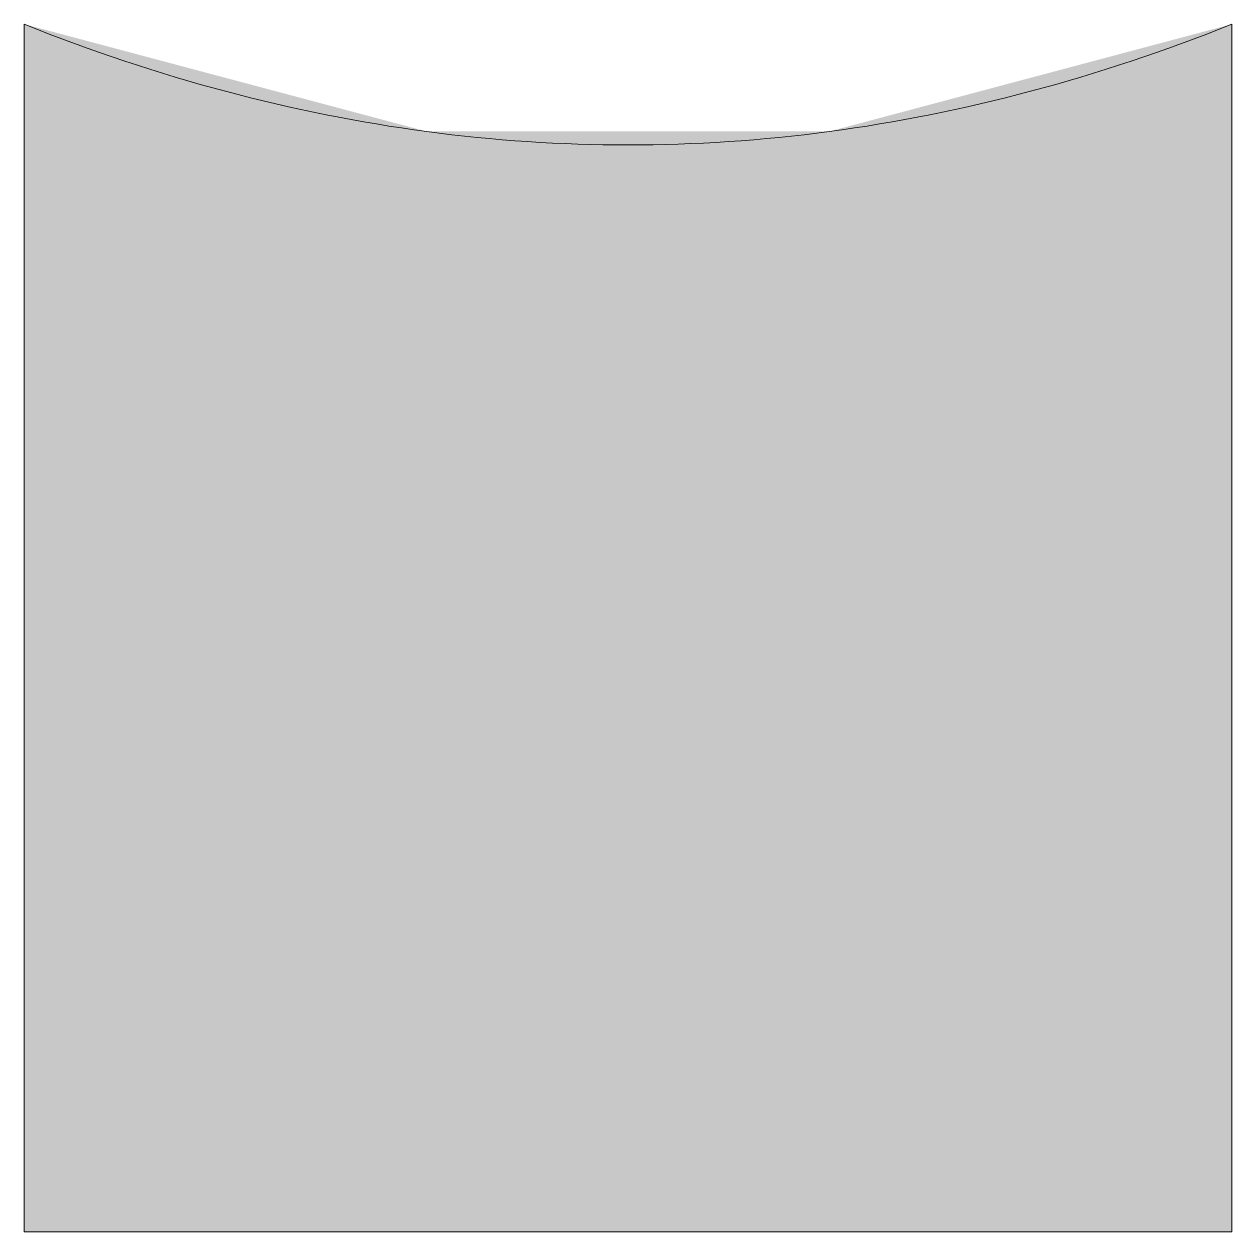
# Model space of a CAD drawing. Header units: metres. Extents: x 0 to 15, y -15 to 0.
import ezdxf

# ---------------------------------------------------------------- set-up
doc = ezdxf.new("R2010")
doc.units = ezdxf.units.M
doc.layers.add('A-DETL-GENF', color=92, linetype='Continuous', lineweight=18)

# ---------------------------------------------------------------- blocks, each defined once
blk = doc.blocks.new('30 kitvoeg - holle kitvoeg br_w_-2076780-00_0 Basismaterialen')
at = {"layer": 'A-DETL-GENF'}
blk.add_hatch(color=256, dxfattribs=at).paths.add_polyline_path([(15, -15), (15, 0), (10, -1.333), (5, -1.333), (0, 0), (0, -15)])
for p, q in [((0, 0), (0, -15)), ((15, -15), (15, 0)), ((0, -15), (15, -15))]:
    blk.add_line(p, q, dxfattribs=at)
blk.add_open_spline([(15, 0), (13.333, -0.667), (10, -1.556), (5, -1.556), (1.667, -0.667), (0, 0)], degree=3, dxfattribs=at)

msp = doc.modelspace()

# ---------------------------------------------------------------- block references
msp.add_blockref('30 kitvoeg - holle kitvoeg br_w_-2076780-00_0 Basismaterialen', (0, 0))

doc.saveas('drawing.dxf')
